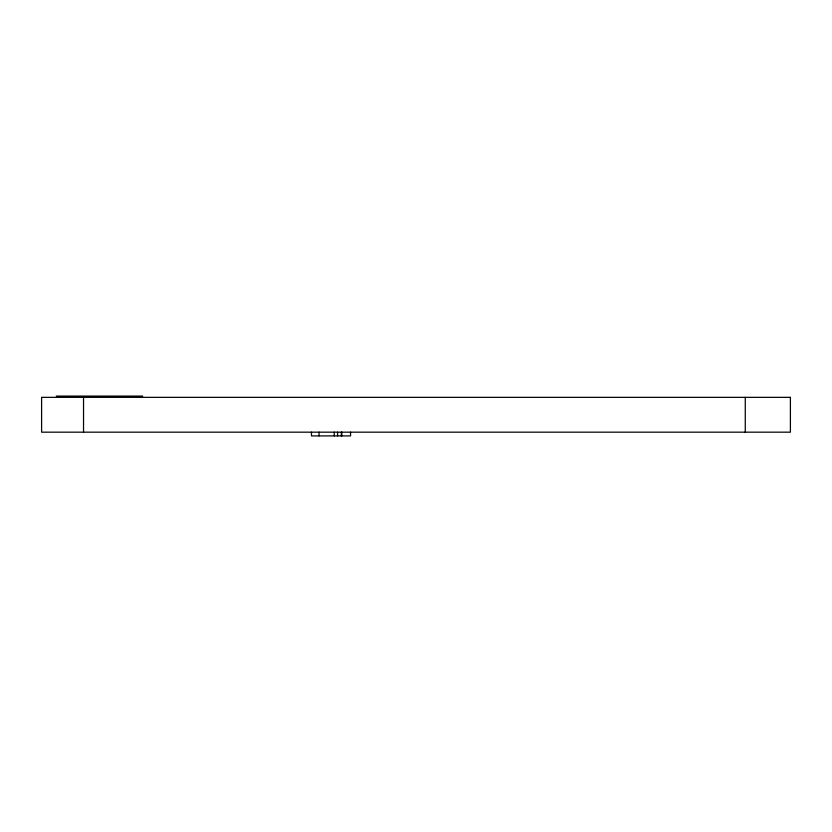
<?xml version="1.0" encoding="UTF-8"?>
<svg xmlns="http://www.w3.org/2000/svg" width="832" height="832" viewBox="0 0 832 832"><rect width="100%" height="100%" fill="white"/><g stroke="black" fill="none" stroke-linecap="round" stroke-linejoin="round"><path stroke-width="1.25" d="M56.285 396.094L142.709 396.094M745.264 397.342L745.264 432.172M350.553 432.172L350.553 435.906L311.47 435.906L311.47 432.172M341.827 432.172L341.827 435.906M341.359 432.172L341.359 435.906M337.563 432.172L337.563 435.906M334.246 432.172L334.246 435.906M319.03 432.172L319.03 435.906M83.533 397.342L83.533 432.172M790.4 397.342L41.6 397.342L41.6 432.172L790.4 432.172L790.4 397.342"/></g></svg>
